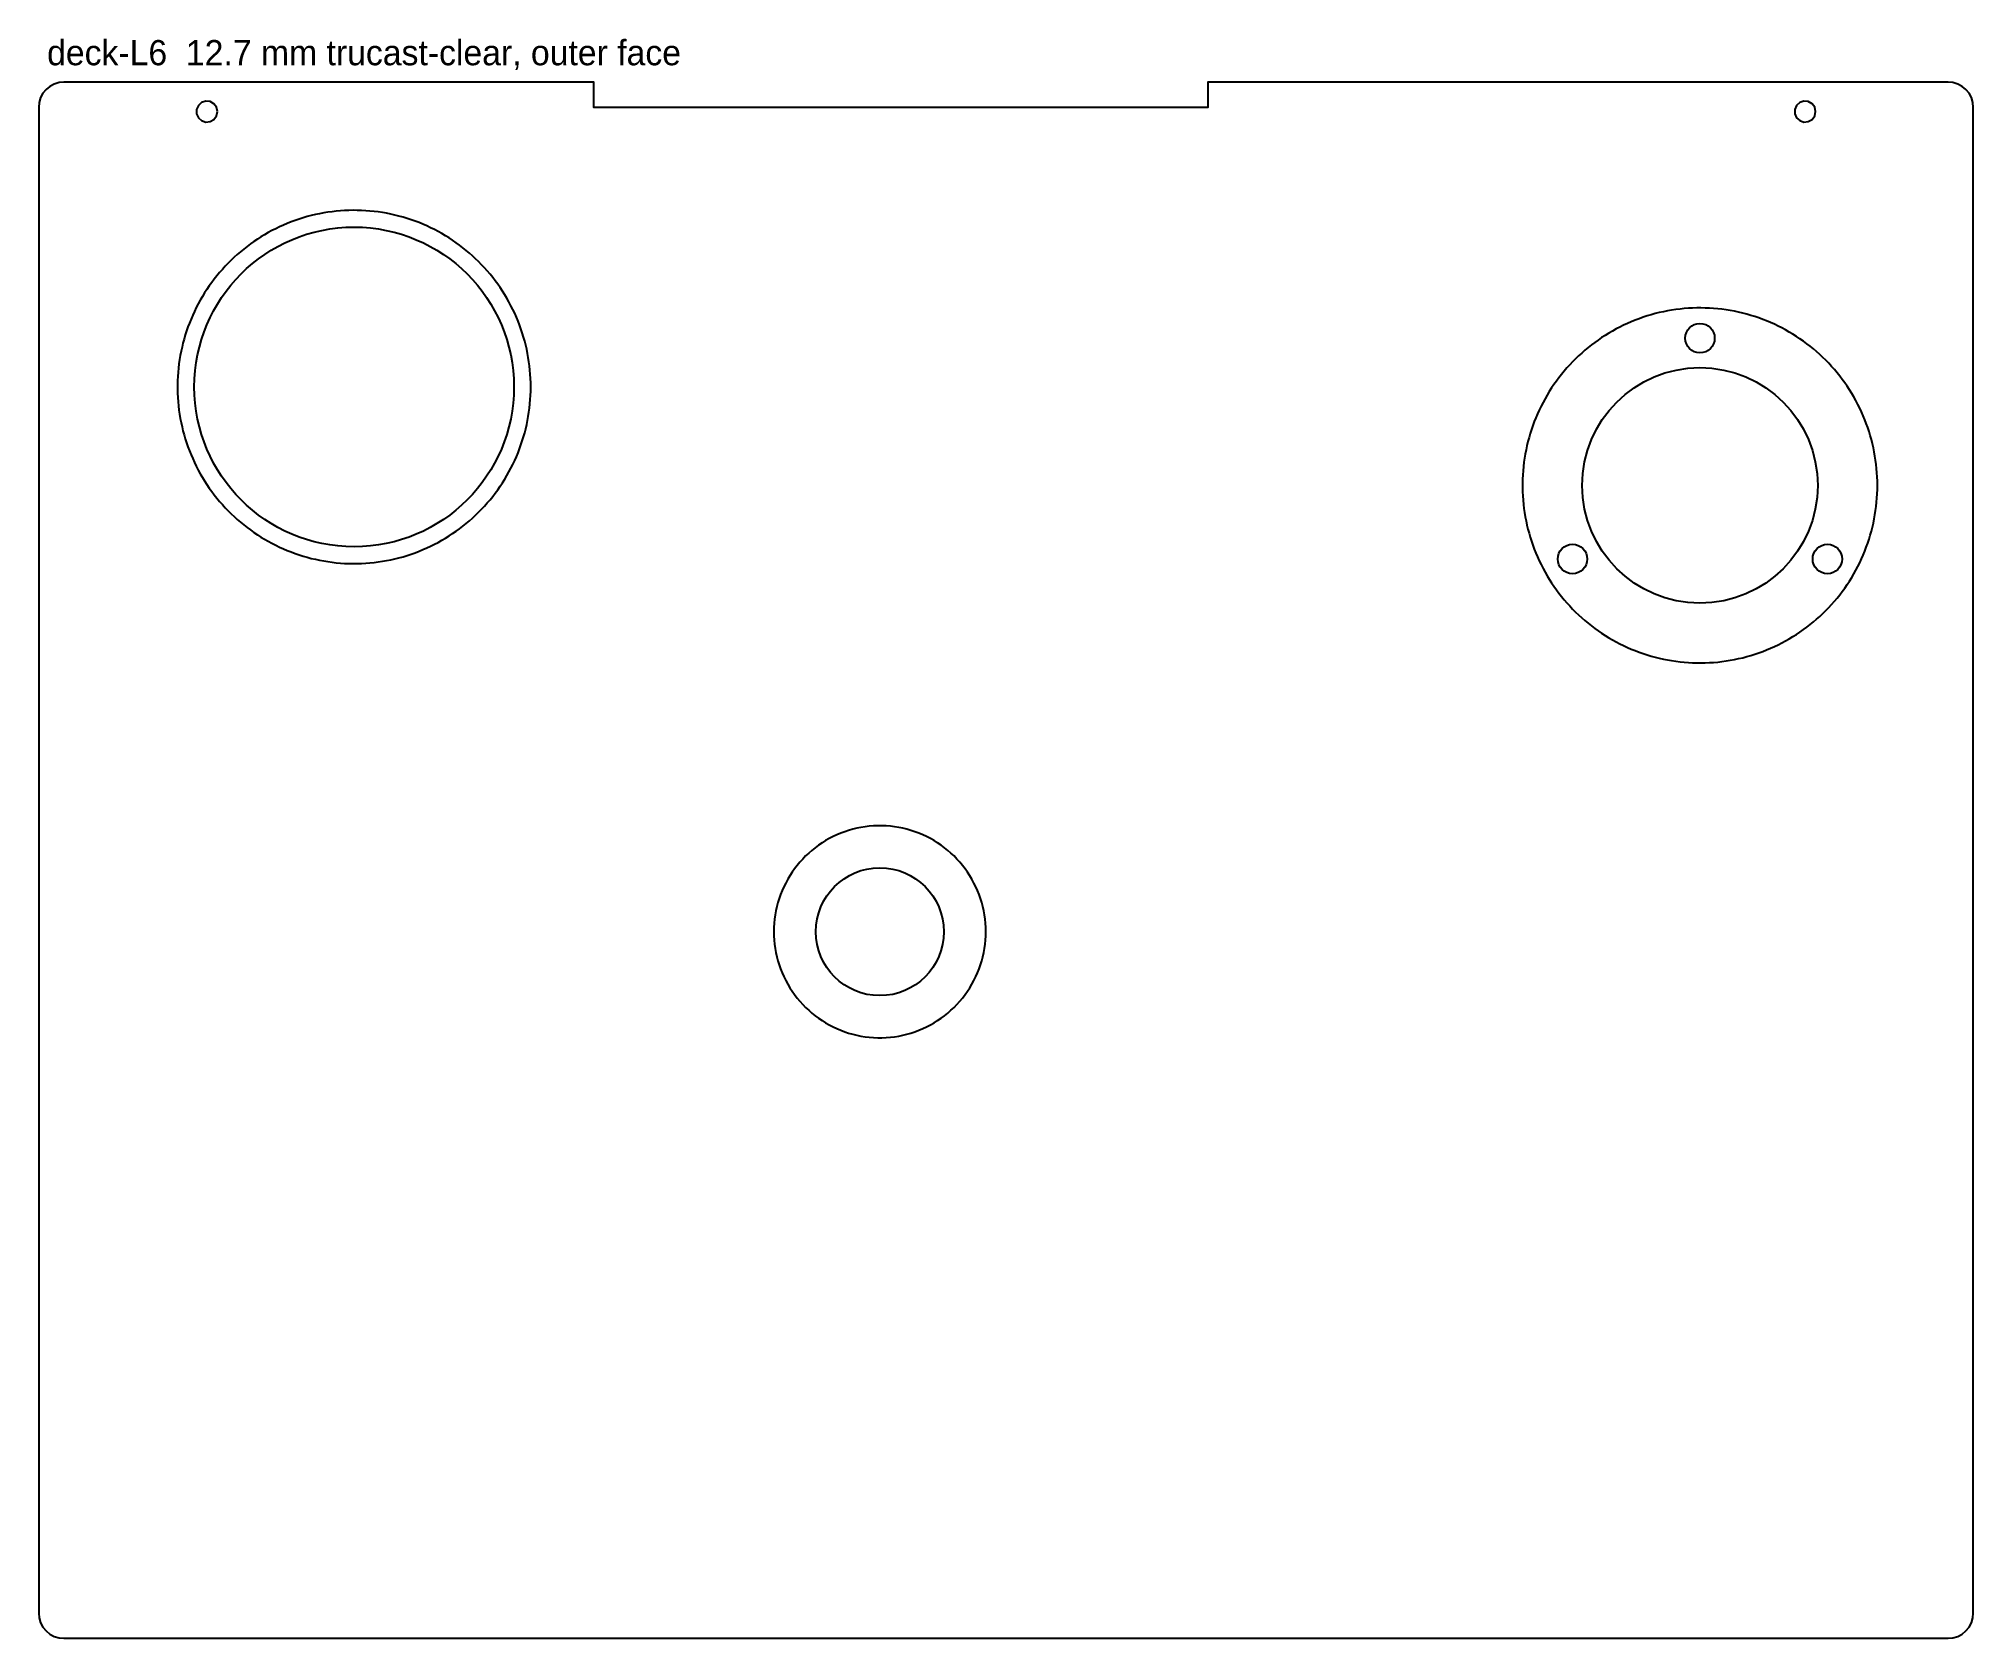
# Model space of a CAD drawing. Header units: millimetres. Extents: x 0 to 460, y 0 to 380.
import ezdxf

# ---------------------------------------------------------------- set-up
doc = ezdxf.new("R2010")
doc.units = ezdxf.units.MM
for name, color, linetype in [('CUT_INSIDE', 5, 'Continuous'), ('CUT_OUTSIDE', 1, 'Continuous'), ('NOTES', 7, 'Continuous'), ('POCKET_12MM', 3, 'Continuous'), ('POCKET_5MM', 3, 'Continuous'), ('POCKET_6MM', 3, 'Continuous'), ('POCKET_8MM', 3, 'Continuous')]:
    doc.layers.add(name, color=color, linetype=linetype)

msp = doc.modelspace()

# ---------------------------------------------------------------- linework, layer by layer
at = {"layer": 'CUT_INSIDE'}
for centre, radius in [((75, 297.52), 38), ((395, 309.11), 3.5), ((395, 274.11), 28), ((364.69, 256.61), 3.5), ((425.31, 256.61), 3.5), ((200, 168), 15.2)]:
    msp.add_circle(centre, radius, dxfattribs=at)
at = {"layer": 'CUT_OUTSIDE'}
msp.add_lwpolyline([(460, 6), (460, 364), (459.88, 365.17), (459.54, 366.3), (458.99, 367.33), (458.24, 368.24), (457.33, 368.99), (456.3, 369.54), (455.17, 369.88), (454, 370), (278, 370), (278, 364), (132, 364), (132, 370), (6, 370), (4.83, 369.88), (3.7, 369.54), (2.67, 368.99), (1.76, 368.24), (1.01, 367.33), (0.46, 366.3), (0.12, 365.17), (0, 364), (0, 6), (0.12, 4.83), (0.46, 3.7), (1.01, 2.67), (1.76, 1.76), (2.67, 1.01), (3.7, 0.46), (4.83, 0.12), (6, 0), (454, 0), (455.17, 0.12), (456.3, 0.46), (457.33, 1.01), (458.24, 1.76), (458.99, 2.67), (459.54, 3.7), (459.88, 4.83), (460, 6)], close=True, dxfattribs=at)
at = {"layer": 'POCKET_12MM'}
msp.add_lwpolyline([(437.2, 274.11), (437.19, 275.11), (437.15, 276.11), (437.09, 277.11), (437.01, 278.1), (436.9, 279.1), (436.77, 280.09), (436.62, 281.08), (436.44, 282.07), (436.24, 283.05), (436.02, 284.02), (435.77, 284.99), (435.5, 285.95), (435.21, 286.91), (434.9, 287.86), (434.56, 288.8), (434.2, 289.74), (433.82, 290.66), (433.41, 291.58), (432.99, 292.48), (432.54, 293.38), (432.08, 294.26), (431.59, 295.14), (431.08, 296), (430.55, 296.85), (430, 297.68), (429.43, 298.51), (428.84, 299.32), (428.24, 300.11), (427.61, 300.89), (426.97, 301.66), (426.3, 302.41), (425.63, 303.14), (424.93, 303.86), (424.21, 304.56), (423.48, 305.24), (422.74, 305.91), (421.98, 306.56), (421.2, 307.19), (420.41, 307.8), (419.6, 308.4), (418.78, 308.97), (417.95, 309.52), (417.1, 310.06), (416.24, 310.57), (415.37, 311.06), (414.49, 311.54), (413.6, 311.99), (412.7, 312.42), (411.78, 312.83), (410.86, 313.21), (409.93, 313.58), (408.99, 313.92), (408.04, 314.24), (407.09, 314.54), (406.12, 314.82), (405.16, 315.07), (404.18, 315.3), (403.2, 315.5), (402.22, 315.69), (401.23, 315.85), (400.24, 315.98), (399.25, 316.09), (398.25, 316.18), (397.25, 316.25), (396.25, 316.29), (395.25, 316.31), (394.25, 316.3), (393.25, 316.27), (392.25, 316.22), (391.25, 316.14), (390.26, 316.04), (389.26, 315.92), (388.27, 315.77), (387.29, 315.6), (386.31, 315.4), (385.33, 315.19), (384.36, 314.95), (383.39, 314.68), (382.44, 314.39), (381.48, 314.09), (380.54, 313.75), (379.6, 313.4), (378.68, 313.02), (377.76, 312.63), (376.85, 312.21), (375.95, 311.77), (375.07, 311.3), (374.19, 310.82), (373.32, 310.32), (372.47, 309.79), (371.63, 309.25), (370.81, 308.68), (369.99, 308.1), (369.19, 307.5), (368.41, 306.88), (367.64, 306.24), (366.89, 305.58), (366.15, 304.91), (365.43, 304.21), (364.72, 303.5), (364.03, 302.78), (363.36, 302.03), (362.71, 301.28), (362.07, 300.5), (361.46, 299.72), (360.86, 298.91), (360.28, 298.1), (359.72, 297.27), (359.18, 296.42), (358.66, 295.57), (358.17, 294.7), (357.69, 293.82), (357.23, 292.93), (356.8, 292.03), (356.38, 291.12), (355.99, 290.2), (355.62, 289.27), (355.27, 288.33), (354.94, 287.39), (354.64, 286.43), (354.36, 285.47), (354.1, 284.51), (353.87, 283.53), (353.65, 282.56), (353.47, 281.57), (353.3, 280.59), (353.16, 279.6), (353.04, 278.6), (352.95, 277.61), (352.87, 276.61), (352.83, 275.61), (352.8, 274.61), (352.8, 273.61), (352.83, 272.61), (352.87, 271.61), (352.95, 270.61), (353.04, 269.61), (353.16, 268.62), (353.3, 267.63), (353.47, 266.64), (353.65, 265.66), (353.87, 264.68), (354.1, 263.71), (354.36, 262.74), (354.64, 261.78), (354.94, 260.83), (355.27, 259.88), (355.62, 258.95), (355.99, 258.02), (356.38, 257.1), (356.8, 256.19), (357.23, 255.29), (357.69, 254.39), (358.17, 253.52), (358.66, 252.65), (359.18, 251.79), (359.72, 250.95), (360.28, 250.12), (360.86, 249.3), (361.46, 248.5), (362.07, 247.71), (362.71, 246.94), (363.36, 246.18), (364.03, 245.44), (364.72, 244.71), (365.43, 244), (366.15, 243.31), (366.89, 242.64), (367.64, 241.98), (368.41, 241.34), (369.19, 240.72), (369.99, 240.12), (370.81, 239.53), (371.63, 238.97), (372.47, 238.42), (373.32, 237.9), (374.19, 237.4), (375.07, 236.91), (375.95, 236.45), (376.85, 236.01), (377.76, 235.59), (378.68, 235.19), (379.6, 234.82), (380.54, 234.46), (381.48, 234.13), (382.44, 233.82), (383.39, 233.54), (384.36, 233.27), (385.33, 233.03), (386.31, 232.81), (387.29, 232.62), (388.27, 232.45), (389.26, 232.3), (390.26, 232.18), (391.25, 232.08), (392.25, 232), (393.25, 231.94), (394.25, 231.92), (395.25, 231.91), (396.25, 231.93), (397.25, 231.97), (398.25, 232.03), (399.25, 232.12), (400.24, 232.23), (401.23, 232.37), (402.22, 232.53), (403.2, 232.71), (404.18, 232.92), (405.16, 233.15), (406.12, 233.4), (407.09, 233.68), (408.04, 233.97), (408.99, 234.29), (409.93, 234.64), (410.86, 235), (411.78, 235.39), (412.7, 235.8), (413.6, 236.23), (414.49, 236.68), (415.37, 237.15), (416.24, 237.65), (417.1, 238.16), (417.95, 238.69), (418.78, 239.25), (419.6, 239.82), (420.41, 240.41), (421.2, 241.03), (421.98, 241.66), (422.74, 242.31), (423.48, 242.97), (424.21, 243.66), (424.93, 244.36), (425.63, 245.07), (426.3, 245.81), (426.97, 246.56), (427.61, 247.32), (428.24, 248.11), (428.84, 248.9), (429.43, 249.71), (430, 250.53), (430.55, 251.37), (431.08, 252.22), (431.59, 253.08), (432.08, 253.95), (432.54, 254.84), (432.99, 255.73), (433.41, 256.64), (433.82, 257.56), (434.2, 258.48), (434.56, 259.41), (434.9, 260.36), (435.21, 261.31), (435.5, 262.26), (435.77, 263.23), (436.02, 264.2), (436.24, 265.17), (436.44, 266.15), (436.62, 267.14), (436.77, 268.13), (436.9, 269.12), (437.01, 270.11), (437.09, 271.11), (437.15, 272.11), (437.19, 273.11), (437.2, 274.11)], close=True, dxfattribs=at)
at = {"layer": 'POCKET_5MM'}
msp.add_lwpolyline([(225.2, 168), (225.18, 169), (225.12, 170), (225.02, 171), (224.88, 171.99), (224.7, 172.98), (224.49, 173.96), (224.23, 174.92), (223.94, 175.88), (223.6, 176.83), (223.23, 177.76), (222.83, 178.68), (222.38, 179.57), (221.91, 180.46), (221.39, 181.32), (220.85, 182.16), (220.27, 182.97), (219.66, 183.77), (219.02, 184.54), (218.34, 185.28), (217.64, 186), (216.91, 186.68), (216.16, 187.34), (215.37, 187.97), (214.57, 188.56), (213.74, 189.13), (212.89, 189.65), (212.02, 190.15), (211.13, 190.61), (210.22, 191.03), (209.3, 191.42), (208.36, 191.77), (207.41, 192.09), (206.44, 192.36), (205.47, 192.6), (204.49, 192.8), (203.5, 192.96), (202.5, 193.08), (201.5, 193.16), (200.5, 193.2), (199.5, 193.2), (198.5, 193.16), (197.5, 193.08), (196.5, 192.96), (195.51, 192.8), (194.53, 192.6), (193.56, 192.36), (192.59, 192.09), (191.64, 191.77), (190.7, 191.42), (189.78, 191.03), (188.87, 190.61), (187.98, 190.15), (187.11, 189.65), (186.26, 189.13), (185.43, 188.56), (184.63, 187.97), (183.84, 187.34), (183.09, 186.68), (182.36, 186), (181.66, 185.28), (180.98, 184.54), (180.34, 183.77), (179.73, 182.97), (179.15, 182.16), (178.61, 181.32), (178.09, 180.46), (177.62, 179.57), (177.17, 178.68), (176.77, 177.76), (176.4, 176.83), (176.06, 175.88), (175.77, 174.92), (175.51, 173.96), (175.3, 172.98), (175.12, 171.99), (174.98, 171), (174.88, 170), (174.82, 169), (174.8, 168), (174.82, 167), (174.88, 166), (174.98, 165), (175.12, 164.01), (175.3, 163.02), (175.51, 162.04), (175.77, 161.08), (176.06, 160.12), (176.4, 159.17), (176.77, 158.24), (177.17, 157.32), (177.62, 156.43), (178.09, 155.54), (178.61, 154.68), (179.15, 153.84), (179.73, 153.03), (180.34, 152.23), (180.98, 151.46), (181.66, 150.72), (182.36, 150), (183.09, 149.32), (183.84, 148.66), (184.63, 148.03), (185.43, 147.44), (186.26, 146.87), (187.11, 146.35), (187.98, 145.85), (188.87, 145.39), (189.78, 144.97), (190.7, 144.58), (191.64, 144.23), (192.59, 143.91), (193.56, 143.64), (194.53, 143.4), (195.51, 143.2), (196.5, 143.04), (197.5, 142.92), (198.5, 142.84), (199.5, 142.8), (200.5, 142.8), (201.5, 142.84), (202.5, 142.92), (203.5, 143.04), (204.49, 143.2), (205.47, 143.4), (206.44, 143.64), (207.41, 143.91), (208.36, 144.23), (209.3, 144.58), (210.22, 144.97), (211.13, 145.39), (212.02, 145.85), (212.89, 146.35), (213.74, 146.87), (214.57, 147.44), (215.37, 148.03), (216.16, 148.66), (216.91, 149.32), (217.64, 150), (218.34, 150.72), (219.02, 151.46), (219.66, 152.23), (220.27, 153.03), (220.85, 153.84), (221.39, 154.68), (221.91, 155.54), (222.38, 156.43), (222.83, 157.32), (223.23, 158.24), (223.6, 159.17), (223.94, 160.12), (224.23, 161.08), (224.49, 162.04), (224.7, 163.02), (224.88, 164.01), (225.02, 165), (225.12, 166), (225.18, 167), (225.2, 168)], close=True, dxfattribs=at)
at = {"layer": 'POCKET_6MM'}
msp.add_lwpolyline([(117, 297.52), (116.99, 298.52), (116.95, 299.52), (116.89, 300.53), (116.81, 301.53), (116.7, 302.52), (116.57, 303.52), (116.41, 304.51), (116.24, 305.5), (116.03, 306.48), (115.81, 307.46), (115.56, 308.43), (115.29, 309.39), (114.99, 310.35), (114.67, 311.31), (114.33, 312.25), (113.97, 313.18), (113.58, 314.11), (113.18, 315.03), (112.75, 315.93), (112.3, 316.83), (111.82, 317.72), (111.33, 318.59), (110.82, 319.45), (110.28, 320.3), (109.73, 321.14), (109.15, 321.96), (108.56, 322.77), (107.95, 323.56), (107.32, 324.34), (106.67, 325.11), (106, 325.86), (105.31, 326.59), (104.61, 327.31), (103.89, 328), (103.15, 328.69), (102.4, 329.35), (101.63, 329.99), (100.85, 330.62), (100.05, 331.23), (99.24, 331.82), (98.41, 332.39), (97.57, 332.94), (96.72, 333.47), (95.86, 333.97), (94.98, 334.46), (94.09, 334.93), (93.19, 335.37), (92.28, 335.8), (91.36, 336.2), (90.43, 336.58), (89.5, 336.94), (88.55, 337.27), (87.6, 337.58), (86.64, 337.87), (85.67, 338.14), (84.69, 338.38), (83.72, 338.6), (82.73, 338.8), (81.74, 338.97), (80.75, 339.12), (79.76, 339.25), (78.76, 339.35), (77.76, 339.43), (76.76, 339.48), (75.75, 339.51), (74.75, 339.52), (73.75, 339.5), (72.74, 339.46), (71.74, 339.39), (70.74, 339.3), (69.75, 339.19), (68.75, 339.05), (67.76, 338.89), (66.78, 338.71), (65.79, 338.5), (64.82, 338.27), (63.85, 338.01), (62.88, 337.73), (61.93, 337.43), (60.98, 337.11), (60.03, 336.76), (59.1, 336.39), (58.18, 336), (57.26, 335.59), (56.36, 335.15), (55.46, 334.7), (54.58, 334.22), (53.71, 333.72), (52.85, 333.2), (52.01, 332.66), (51.17, 332.11), (50.35, 331.53), (49.55, 330.93), (48.76, 330.31), (47.98, 329.67), (47.22, 329.02), (46.48, 328.35), (45.75, 327.66), (45.04, 326.95), (44.34, 326.23), (43.67, 325.48), (43.01, 324.73), (42.37, 323.96), (41.74, 323.17), (41.14, 322.37), (40.56, 321.55), (39.99, 320.72), (39.45, 319.88), (38.92, 319.02), (38.42, 318.16), (37.94, 317.28), (37.48, 316.38), (37.04, 315.48), (36.62, 314.57), (36.22, 313.65), (35.85, 312.72), (35.49, 311.78), (35.17, 310.83), (34.86, 309.88), (34.58, 308.91), (34.31, 307.94), (34.08, 306.97), (33.86, 305.99), (33.67, 305), (33.51, 304.01), (33.36, 303.02), (33.24, 302.02), (33.15, 301.03), (33.07, 300.03), (33.03, 299.02), (33, 298.02), (33, 297.02), (33.03, 296.01), (33.07, 295.01), (33.15, 294.01), (33.24, 293.01), (33.36, 292.02), (33.51, 291.02), (33.67, 290.03), (33.86, 289.05), (34.08, 288.07), (34.31, 287.09), (34.58, 286.12), (34.86, 285.16), (35.17, 284.21), (35.49, 283.26), (35.85, 282.32), (36.22, 281.39), (36.62, 280.47), (37.04, 279.55), (37.48, 278.65), (37.94, 277.76), (38.42, 276.88), (38.92, 276.01), (39.45, 275.16), (39.99, 274.31), (40.56, 273.49), (41.14, 272.67), (41.74, 271.87), (42.37, 271.08), (43.01, 270.31), (43.67, 269.55), (44.34, 268.81), (45.04, 268.09), (45.75, 267.38), (46.48, 266.69), (47.22, 266.02), (47.98, 265.36), (48.76, 264.73), (49.55, 264.11), (50.35, 263.51), (51.17, 262.93), (52.01, 262.37), (52.85, 261.83), (53.71, 261.31), (54.58, 260.82), (55.46, 260.34), (56.36, 259.88), (57.26, 259.45), (58.18, 259.03), (59.1, 258.64), (60.03, 258.28), (60.98, 257.93), (61.93, 257.61), (62.88, 257.3), (63.85, 257.03), (64.82, 256.77), (65.79, 256.54), (66.78, 256.33), (67.76, 256.15), (68.75, 255.99), (69.75, 255.85), (70.74, 255.73), (71.74, 255.64), (72.74, 255.58), (73.75, 255.54), (74.75, 255.52), (75.75, 255.53), (76.76, 255.56), (77.76, 255.61), (78.76, 255.69), (79.76, 255.79), (80.75, 255.91), (81.74, 256.06), (82.73, 256.24), (83.72, 256.43), (84.69, 256.65), (85.67, 256.9), (86.64, 257.16), (87.6, 257.45), (88.55, 257.76), (89.5, 258.1), (90.43, 258.46), (91.36, 258.84), (92.28, 259.24), (93.19, 259.66), (94.09, 260.11), (94.98, 260.57), (95.86, 261.06), (96.72, 261.57), (97.57, 262.1), (98.41, 262.65), (99.24, 263.22), (100.05, 263.81), (100.85, 264.42), (101.63, 265.04), (102.4, 265.69), (103.15, 266.35), (103.89, 267.03), (104.61, 267.73), (105.31, 268.45), (106, 269.18), (106.67, 269.93), (107.32, 270.69), (107.95, 271.47), (108.56, 272.27), (109.15, 273.08), (109.73, 273.9), (110.28, 274.73), (110.82, 275.58), (111.33, 276.45), (111.82, 277.32), (112.3, 278.21), (112.75, 279.1), (113.18, 280.01), (113.58, 280.93), (113.97, 281.85), (114.33, 282.79), (114.67, 283.73), (114.99, 284.68), (115.29, 285.64), (115.56, 286.61), (115.81, 287.58), (116.03, 288.56), (116.24, 289.54), (116.41, 290.53), (116.57, 291.52), (116.7, 292.51), (116.81, 293.51), (116.89, 294.51), (116.95, 295.51), (116.99, 296.52), (117, 297.52)], close=True, dxfattribs=at)
at = {"layer": 'POCKET_8MM'}
for points in [[(42.5, 363), (42.28, 364.02), (41.67, 364.86), (40.77, 365.38), (39.74, 365.49), (38.75, 365.17), (37.98, 364.47), (37.55, 363.52), (37.55, 362.48), (37.98, 361.53), (38.75, 360.83), (39.74, 360.51), (40.77, 360.62), (41.67, 361.14), (42.28, 361.98), (42.5, 363)], [(422.5, 363), (422.28, 364.02), (421.67, 364.86), (420.77, 365.38), (419.74, 365.49), (418.75, 365.17), (417.98, 364.47), (417.55, 363.52), (417.55, 362.48), (417.98, 361.53), (418.75, 360.83), (419.74, 360.51), (420.77, 360.62), (421.67, 361.14), (422.28, 361.98), (422.5, 363)]]:
    msp.add_lwpolyline(points, close=True, dxfattribs=at)

# ---------------------------------------------------------------- texts
at = {"layer": 'NOTES'}
msp.add_text('deck-L6  12.7 mm trucast-clear, outer face', height=6, dxfattribs=at).set_placement((2, 374))

doc.saveas('drawing.dxf')
